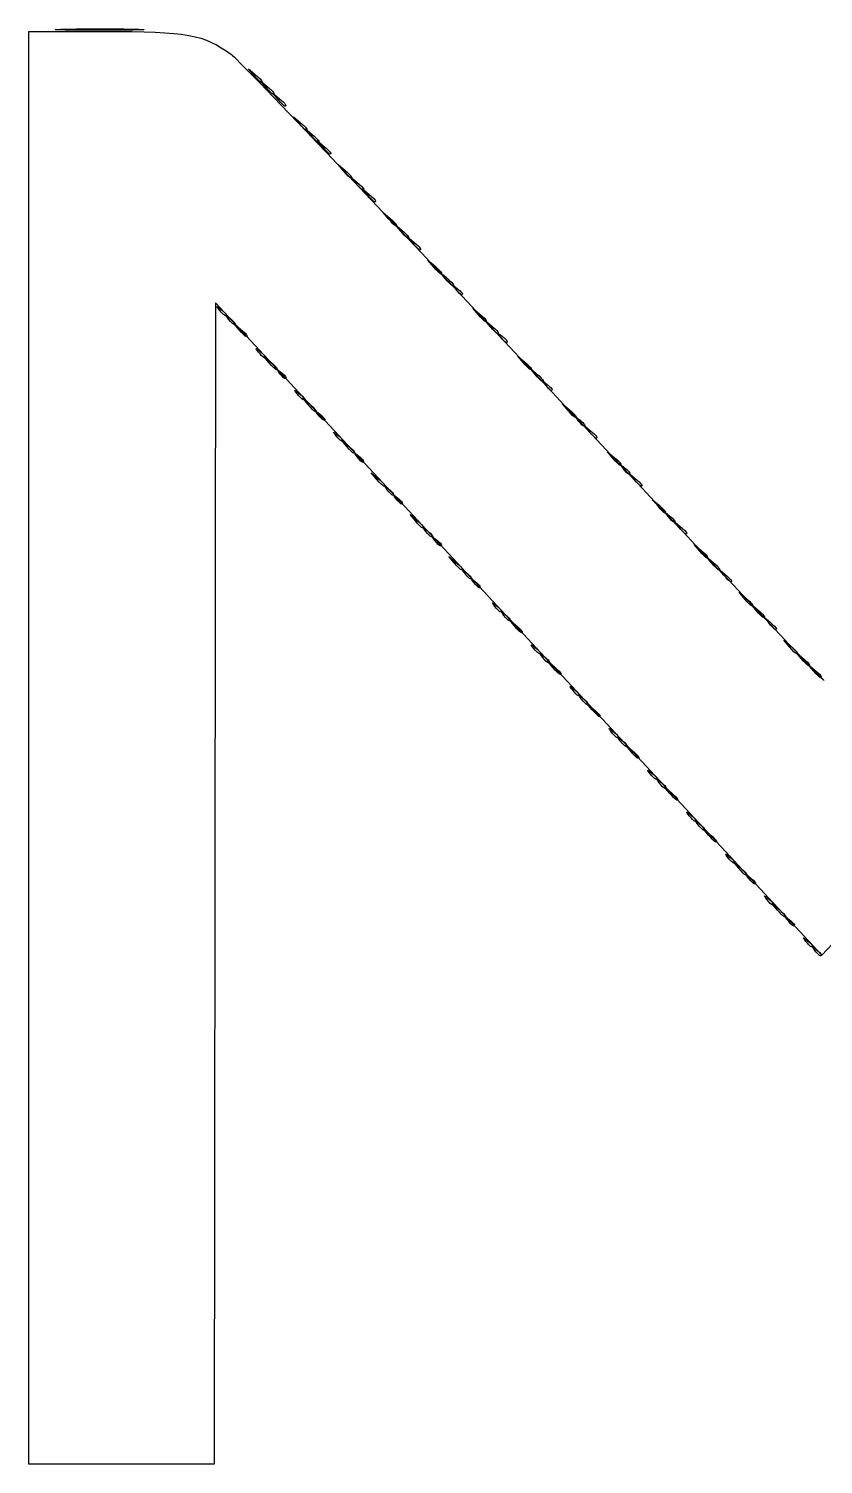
# Model space of a CAD drawing. Header units: millimetres. Extents: x 17 to 192, y 210 to 244.
# Drawn here: x 16.69 to 34.7, y 211.03 to 243.58 of the extents above; entities that cross this region are included whole.
import ezdxf

# ---------------------------------------------------------------- set-up
doc = ezdxf.new("R2010")
doc.units = ezdxf.units.MM
doc.layers.add('Capa_1', color=7, linetype='CONTINUOUS')

msp = doc.modelspace()

# ---------------------------------------------------------------- linework, layer by layer
at = {"layer": 'Capa_1', "color": 7}
for points in [[(16.687362, 227.271859), (16.687362, 243.512857), (18.375521, 243.512857)], [(21.800733, 242.512624), (21.671552, 242.665202), (21.824129, 242.53602)], [(22.071981, 242.241375), (21.9428, 242.393952), (22.095377, 242.264771)], [(22.34323, 241.970137), (22.214048, 242.122714), (22.366626, 241.993533)], [(22.817915, 241.42763), (22.688733, 241.580207), (22.84131, 241.451026)], [(23.089163, 241.156381), (22.959982, 241.308959), (23.112559, 241.179777)], [(23.360411, 240.885143), (23.23123, 241.03772), (23.383807, 240.908539)], [(23.835096, 240.342641), (23.705915, 240.495218), (23.858492, 240.366037)], [(24.106344, 240.071393), (23.977163, 240.22397), (24.12974, 240.094789)], [(24.377593, 239.800139), (24.248411, 239.952717), (24.400989, 239.823535)], [(24.852278, 239.257648), (24.723096, 239.410225), (24.875673, 239.281043)], [(25.123526, 238.986398), (24.994345, 239.138975), (25.146922, 239.009794)], [(25.394774, 238.715151), (25.265593, 238.867728), (25.41817, 238.738547)], [(25.869459, 238.17266), (25.740278, 238.325237), (25.892855, 238.196056)], [(26.140707, 237.901405), (26.011526, 238.053982), (26.164103, 237.9248)], [(37.463967, 225.531157), (34.66765, 222.569837), (27.796634, 229.965936), (20.925619, 237.362035), (20.908489, 224.196448), (20.891369, 211.03086), (18.789365, 211.03086), (16.687361, 211.03086), (16.687362, 227.271859)], [(26.886641, 237.087665), (26.757459, 237.240243), (26.910036, 237.111061)], [(27.157889, 236.816411), (27.028708, 236.968988), (27.181285, 236.839807)], [(21.461673, 236.748605), (21.332491, 236.901182), (21.485068, 236.772001)], [(22.139794, 236.002667), (22.010612, 236.155244), (22.163189, 236.026063)], [(27.903822, 236.002672), (27.774641, 236.155249), (27.927218, 236.026068)], [(28.17507, 235.731421), (28.045889, 235.883999), (28.198466, 235.754817)], [(23.021351, 235.053297), (22.892169, 235.205875), (23.044747, 235.076693)], [(28.921004, 234.917678), (28.791822, 235.070255), (28.944399, 234.941074)], [(29.395688, 234.442988), (29.266507, 234.595566), (29.419084, 234.466384)], [(23.902908, 234.103928), (23.773727, 234.256505), (23.926304, 234.127324)], [(29.938185, 233.832679), (29.809004, 233.985257), (29.961581, 233.856075)], [(24.581029, 233.357995), (24.451848, 233.510572), (24.604425, 233.381391)], [(30.41287, 233.357995), (30.283688, 233.510572), (30.436266, 233.381391)], [(30.955367, 232.747686), (30.826185, 232.900263), (30.978762, 232.771082)], [(25.462586, 232.40863), (25.333405, 232.561208), (25.485982, 232.432026)], [(31.430051, 232.273006), (31.30087, 232.425583), (31.453447, 232.296402)], [(31.904736, 231.730507), (31.775555, 231.883085), (31.928132, 231.753903)], [(26.344144, 231.459261), (26.214962, 231.611838), (26.36754, 231.482657)], [(32.175984, 231.459254), (32.046803, 231.611831), (32.19938, 231.48265)], [(32.447233, 231.188013), (32.318051, 231.34059), (32.470629, 231.211408)], [(32.921917, 230.645509), (32.792736, 230.798086), (32.945313, 230.668905)], [(33.193166, 230.374259), (33.063985, 230.526837), (33.216562, 230.397655)], [(27.700386, 230.0352), (27.571204, 230.187777), (27.723782, 230.058596)], [(33.464414, 230.103014), (33.335233, 230.255591), (33.48781, 230.12641)], [(33.939099, 229.560517), (33.809918, 229.713094), (33.962495, 229.583913)], [(34.210347, 229.289269), (34.081166, 229.441846), (34.233743, 229.312665)], [(28.581943, 229.085835), (28.452762, 229.238413), (28.605339, 229.109231)], [(34.481596, 229.01802), (34.352414, 229.170597), (34.504992, 229.041416)], [(29.4635, 228.136467), (29.334319, 228.289044), (29.486896, 228.159863)], [(30.345058, 227.187098), (30.215876, 227.339675), (30.368454, 227.210493)], [(31.226615, 226.237724), (31.097434, 226.390301), (31.250011, 226.26112)], [(32.108172, 225.288355), (31.978991, 225.440932), (32.131568, 225.311751)], [(32.786293, 224.542422), (32.657112, 224.694999), (32.809689, 224.565817)], [(33.667851, 223.593052), (33.538669, 223.745629), (33.691246, 223.616448)]]:
    msp.add_lwpolyline(points, dxfattribs=at)
for points in [[(17.488044, 243.563556)], [(21.800733, 242.512624)], [(22.071981, 242.241375)], [(22.34323, 241.970137)], [(22.817915, 241.42763)], [(23.089163, 241.156381)], [(23.360411, 240.885143)], [(23.835096, 240.342641)], [(24.106344, 240.071393)], [(24.377593, 239.800139)], [(24.852278, 239.257648)], [(25.123526, 238.986398)], [(25.394774, 238.715151)], [(25.869459, 238.17266)], [(26.140707, 237.901405)], [(26.375842, 237.66406)], [(21.018684, 237.189377)], [(21.22212, 236.98594)], [(26.886641, 237.087665)], [(21.461673, 236.748605)], [(27.157889, 236.816411)], [(27.393021, 236.579069)], [(21.900241, 236.240008)], [(22.139794, 236.002667)], [(27.903822, 236.002672)], [(22.374926, 235.765322)], [(28.17507, 235.731421)], [(28.410205, 235.494073)], [(22.781798, 235.290639)], [(23.021351, 235.053297)], [(23.256483, 234.815959)], [(28.921004, 234.917678)], [(29.156138, 234.680328)], [(23.663356, 234.341269)], [(29.395688, 234.442988)], [(23.902908, 234.103928)], [(24.138042, 233.866586)], [(29.938185, 233.832679)], [(24.581029, 233.357995)], [(30.173317, 233.595336)], [(30.41287, 233.357995)], [(24.816163, 233.120648)], [(25.0196, 232.917213)], [(30.955367, 232.747686)], [(25.462586, 232.40863)], [(31.190501, 232.510341)], [(25.697721, 232.17128)], [(31.430051, 232.273006)], [(25.901157, 231.967848)], [(31.904736, 231.730507)], [(26.344144, 231.459261)], [(32.175984, 231.459254)], [(26.579278, 231.221909)], [(32.447233, 231.188013)], [(26.782714, 231.018477)], [(27.257399, 230.475977)], [(32.921917, 230.645509)], [(27.460835, 230.272538)], [(33.193166, 230.374259)], [(33.464414, 230.103014)], [(27.700386, 230.0352)], [(28.138954, 229.52661)], [(33.939099, 229.560517)], [(28.342391, 229.323176)], [(34.210347, 229.289269)], [(28.581943, 229.085835)], [(34.481596, 229.01802)], [(29.020512, 228.577239)], [(29.22395, 228.373802)], [(29.4635, 228.136467)], [(29.902069, 227.627876)], [(30.105507, 227.424434)], [(30.345058, 227.187098)], [(30.783626, 226.678507)], [(30.987063, 226.475063)], [(31.226615, 226.237724)], [(31.665184, 225.72913)], [(31.868622, 225.525695)], [(32.108172, 225.288355)], [(32.546743, 224.779761)], [(32.786293, 224.542422)], [(33.021426, 224.305076)], [(33.4283, 223.83039)], [(33.667851, 223.593052)], [(33.902983, 223.355709)], [(34.309855, 222.881024)], [(34.513292, 222.677588)]]:
    msp.add_lwpolyline(points, close=True, dxfattribs=at)
for points in [[(18.280947, 243.542116), (17.385827, 243.542161), (17.029021, 243.551816), (17.488044, 243.563556)], [(17.488044, 243.563544), (17.947066, 243.575294), (18.679437, 243.575254), (19.115534, 243.563476)], [(19.115534, 243.563476), (19.551631, 243.551686), (19.176064, 243.542066), (18.280947, 243.542116)], [(18.375521, 243.512857), (20.304456, 243.512857), (20.650987, 243.450367), (21.28145, 242.988842)], [(21.28145, 242.988842), (21.473656, 242.848138), (24.56507, 239.597556), (28.151258, 235.765324)], [(21.976706, 242.383443), (21.976706, 242.329173), (21.922136, 242.369243), (21.800733, 242.512624)], [(21.824129, 242.53602), (21.908049, 242.46497), (21.976706, 242.396311), (21.976706, 242.383443)], [(22.224559, 242.088798), (22.211689, 242.088798), (22.143029, 242.157458), (22.071981, 242.241375)], [(22.095377, 242.264771), (22.238762, 242.143372), (22.278825, 242.088798), (22.224559, 242.088798)], [(22.495807, 241.817559), (22.482937, 241.817559), (22.414277, 241.886219), (22.34323, 241.970137)], [(22.366626, 241.993533), (22.51001, 241.872134), (22.550074, 241.817559), (22.495807, 241.817559)], [(22.970492, 241.275053), (22.957622, 241.275053), (22.888962, 241.343713), (22.817915, 241.42763)], [(22.84131, 241.451026), (22.984695, 241.329627), (23.024758, 241.275053), (22.970492, 241.275053)], [(23.24174, 241.003804), (23.22887, 241.003804), (23.16021, 241.072464), (23.089163, 241.156381)], [(23.112559, 241.179777), (23.255943, 241.058379), (23.296007, 241.003804), (23.24174, 241.003804)], [(23.512989, 240.732566), (23.500119, 240.732566), (23.431459, 240.801226), (23.360411, 240.885143)], [(23.383807, 240.908539), (23.527192, 240.78714), (23.567255, 240.732566), (23.512989, 240.732566)], [(23.987673, 240.190064), (23.974803, 240.190064), (23.906143, 240.258724), (23.835096, 240.342641)], [(23.858492, 240.366037), (24.001877, 240.244639), (24.04194, 240.190064), (23.987673, 240.190064)], [(24.282318, 239.942211), (24.282318, 239.887941), (24.227748, 239.928011), (24.106344, 240.071393)], [(24.12974, 240.094789), (24.21366, 240.023739), (24.282318, 239.955079), (24.282318, 239.942211)], [(24.553566, 239.670958), (24.553566, 239.616688), (24.498996, 239.656758), (24.377593, 239.800139)], [(24.400989, 239.823535), (24.484909, 239.752485), (24.553566, 239.683826), (24.553566, 239.670958)], [(25.028251, 239.128466), (25.028251, 239.074196), (24.973681, 239.114266), (24.852278, 239.257648)], [(24.875673, 239.281043), (24.959593, 239.209993), (25.028251, 239.141334), (25.028251, 239.128466)], [(25.299499, 238.857217), (25.299499, 238.802947), (25.244929, 238.843017), (25.123526, 238.986398)], [(25.146922, 239.009794), (25.230842, 238.938744), (25.299499, 238.870085), (25.299499, 238.857217)], [(25.547352, 238.562574), (25.534482, 238.562574), (25.465822, 238.631234), (25.394774, 238.715151)], [(25.41817, 238.738547), (25.561555, 238.617148), (25.601618, 238.562574), (25.547352, 238.562574)], [(26.022036, 238.020083), (26.009166, 238.020083), (25.940506, 238.088743), (25.869459, 238.17266)], [(25.892855, 238.196056), (26.03624, 238.074657), (26.076303, 238.020083), (26.022036, 238.020083)], [(26.316681, 237.772223), (26.316681, 237.717953), (26.262111, 237.758023), (26.140707, 237.901405)], [(26.164103, 237.9248), (26.248023, 237.85375), (26.316681, 237.785091), (26.316681, 237.772223)], [(26.375843, 237.664063), (26.291493, 237.771617), (26.293893, 237.774016), (26.401443, 237.689663)], [(26.494513, 237.545389), (26.480433, 237.545389), (26.427033, 237.598789), (26.375842, 237.66406)], [(26.401443, 237.689663), (26.514401, 237.601073), (26.550323, 237.545389), (26.494513, 237.545389)], [(21.018687, 237.189379), (20.934337, 237.296933), (20.936737, 237.299331), (21.044287, 237.214979)], [(21.162958, 237.096307), (21.162958, 237.040497), (21.107268, 237.076417), (21.018684, 237.189377)], [(21.044287, 237.214979), (21.109557, 237.163789), (21.162958, 237.110389), (21.162958, 237.096307)], [(21.222123, 236.985941), (21.137773, 237.093495), (21.140173, 237.095894), (21.247723, 237.011541)], [(21.366394, 236.89287), (21.366394, 236.83706), (21.310704, 236.87298), (21.22212, 236.98594)], [(21.247723, 237.011541), (21.312993, 236.960351), (21.366394, 236.906951), (21.366394, 236.89287)], [(27.062614, 236.958484), (27.062614, 236.904214), (27.008044, 236.944284), (26.886641, 237.087665)], [(26.910036, 237.111061), (26.993956, 237.040011), (27.062614, 236.971352), (27.062614, 236.958484)], [(21.61425, 236.596028), (21.60138, 236.596028), (21.53272, 236.664688), (21.461673, 236.748605)], [(21.485068, 236.772001), (21.628453, 236.650602), (21.668516, 236.596028), (21.61425, 236.596028)], [(27.310466, 236.663834), (27.297596, 236.663834), (27.228936, 236.732494), (27.157889, 236.816411)], [(27.181285, 236.839807), (27.324669, 236.718408), (27.364733, 236.663834), (27.310466, 236.663834)], [(27.393024, 236.57907), (27.308674, 236.686624), (27.311074, 236.689022), (27.418624, 236.60467)], [(27.418624, 236.60467), (27.483894, 236.55348), (27.537295, 236.50008), (27.537295, 236.485999)], [(21.900244, 236.240009), (21.815894, 236.347563), (21.818294, 236.349962), (21.925844, 236.265609)], [(27.537295, 236.485999), (27.537295, 236.430189), (27.481605, 236.466109), (27.393021, 236.579069)], [(22.044515, 236.146938), (22.044515, 236.091128), (21.988825, 236.127048), (21.900241, 236.240008)], [(21.925844, 236.265609), (21.991114, 236.214419), (22.044515, 236.161019), (22.044515, 236.146938)], [(22.292371, 235.85009), (22.279501, 235.85009), (22.210841, 235.91875), (22.139794, 236.002667)], [(22.163189, 236.026063), (22.306574, 235.904664), (22.346637, 235.85009), (22.292371, 235.85009)], [(28.079795, 235.87349), (28.079795, 235.81922), (28.025225, 235.85929), (27.903822, 236.002672)], [(27.927218, 236.026068), (28.011138, 235.955018), (28.079795, 235.886358), (28.079795, 235.87349)], [(22.374929, 235.765324), (22.290579, 235.872878), (22.292979, 235.875277), (22.400529, 235.790924)], [(22.5192, 235.672252), (22.5192, 235.616442), (22.46351, 235.652362), (22.374926, 235.765322)], [(22.400529, 235.790924), (22.465799, 235.739734), (22.5192, 235.686334), (22.5192, 235.672252)], [(28.151258, 235.765324), (31.737446, 231.933093), (34.695281, 228.797631), (34.724223, 228.797631)], [(28.351044, 235.60224), (28.351044, 235.54797), (28.296474, 235.58804), (28.17507, 235.731421)], [(28.198466, 235.754817), (28.282386, 235.683767), (28.351044, 235.615108), (28.351044, 235.60224)], [(22.781801, 235.29064), (22.697451, 235.398194), (22.699851, 235.400592), (22.807401, 235.31624)], [(22.807401, 235.31624), (22.872671, 235.26505), (22.926073, 235.21165), (22.926073, 235.197569)], [(28.410206, 235.494076), (28.325856, 235.60163), (28.328256, 235.604029), (28.435806, 235.519676)], [(28.528876, 235.375402), (28.514796, 235.375402), (28.461396, 235.428802), (28.410205, 235.494073)], [(28.435806, 235.519676), (28.548764, 235.431086), (28.584686, 235.375402), (28.528876, 235.375402)], [(22.926073, 235.197569), (22.926073, 235.141759), (22.870383, 235.177679), (22.781798, 235.290639)], [(23.173928, 234.90072), (23.161058, 234.90072), (23.092398, 234.96938), (23.021351, 235.053297)], [(23.044747, 235.076693), (23.188131, 234.955295), (23.228195, 234.90072), (23.173928, 234.90072)], [(23.256486, 234.81596), (23.172136, 234.923514), (23.174536, 234.925913), (23.282086, 234.84156)], [(23.400757, 234.722889), (23.400757, 234.667079), (23.345067, 234.702999), (23.256483, 234.815959)], [(23.282086, 234.84156), (23.347356, 234.79037), (23.400757, 234.73697), (23.400757, 234.722889)], [(29.073581, 234.765101), (29.060711, 234.765101), (28.992051, 234.833761), (28.921004, 234.917678)], [(28.944399, 234.941074), (29.087784, 234.819675), (29.127847, 234.765101), (29.073581, 234.765101)], [(29.156139, 234.680331), (29.071789, 234.787885), (29.074189, 234.790283), (29.181739, 234.705931)], [(29.274809, 234.561657), (29.260729, 234.561657), (29.207329, 234.615057), (29.156138, 234.680328)], [(29.181739, 234.705931), (29.294697, 234.617341), (29.330619, 234.561657), (29.274809, 234.561657)], [(23.663359, 234.34127), (23.579009, 234.448824), (23.581409, 234.451223), (23.688959, 234.36687)], [(23.80763, 234.248199), (23.80763, 234.192389), (23.75194, 234.228309), (23.663356, 234.341269)], [(23.688959, 234.36687), (23.754229, 234.31568), (23.80763, 234.26228), (23.80763, 234.248199)], [(29.548265, 234.290411), (29.535395, 234.290411), (29.466735, 234.359071), (29.395688, 234.442988)], [(29.419084, 234.466384), (29.562469, 234.344986), (29.602532, 234.290411), (29.548265, 234.290411)], [(24.055485, 233.951351), (24.042615, 233.951351), (23.973955, 234.020011), (23.902908, 234.103928)], [(23.926304, 234.127324), (24.069689, 234.005925), (24.109752, 233.951351), (24.055485, 233.951351)], [(24.138043, 233.866589), (24.053693, 233.974143), (24.056093, 233.976541), (24.163643, 233.892189)], [(24.256713, 233.747914), (24.242633, 233.747914), (24.189233, 233.801314), (24.138042, 233.866586)], [(24.163643, 233.892189), (24.276601, 233.803599), (24.312523, 233.747914), (24.256713, 233.747914)], [(30.090762, 233.680102), (30.077892, 233.680102), (30.009232, 233.748762), (29.938185, 233.832679)], [(29.961581, 233.856075), (30.104966, 233.734677), (30.145029, 233.680102), (30.090762, 233.680102)], [(30.17332, 233.595337), (30.08897, 233.702891), (30.09137, 233.70529), (30.19892, 233.620937)], [(24.733606, 233.205418), (24.720736, 233.205418), (24.652076, 233.274078), (24.581029, 233.357995)], [(24.604425, 233.381391), (24.74781, 233.259992), (24.787873, 233.205418), (24.733606, 233.205418)], [(30.317591, 233.502266), (30.317591, 233.446456), (30.261901, 233.482376), (30.173317, 233.595336)], [(30.19892, 233.620937), (30.26419, 233.569747), (30.317591, 233.516347), (30.317591, 233.502266)], [(30.565447, 233.205418), (30.552577, 233.205418), (30.483917, 233.274078), (30.41287, 233.357995)], [(30.436266, 233.381391), (30.57965, 233.259992), (30.619714, 233.205418), (30.565447, 233.205418)], [(24.816164, 233.120652), (24.731814, 233.228206), (24.734214, 233.230605), (24.841764, 233.146252)], [(24.934834, 233.001977), (24.920754, 233.001977), (24.867354, 233.055377), (24.816163, 233.120648)], [(24.841764, 233.146252), (24.954722, 233.057662), (24.990644, 233.001977), (24.934834, 233.001977)], [(25.019601, 232.917216), (24.935251, 233.02477), (24.937651, 233.027169), (25.045201, 232.942816)], [(25.138271, 232.798542), (25.124191, 232.798542), (25.070791, 232.851942), (25.0196, 232.917213)], [(25.045201, 232.942816), (25.158159, 232.854226), (25.194081, 232.798542), (25.138271, 232.798542)], [(31.107944, 232.595109), (31.095074, 232.595109), (31.026414, 232.663769), (30.955367, 232.747686)], [(30.978762, 232.771082), (31.122147, 232.649683), (31.16221, 232.595109), (31.107944, 232.595109)], [(25.63856, 232.279449), (25.63856, 232.225179), (25.58399, 232.265249), (25.462586, 232.40863)], [(25.485982, 232.432026), (25.569902, 232.360976), (25.63856, 232.292317), (25.63856, 232.279449)], [(31.190502, 232.510344), (31.106152, 232.617898), (31.108552, 232.620296), (31.216102, 232.535944)], [(31.309172, 232.391669), (31.295092, 232.391669), (31.241692, 232.445069), (31.190501, 232.510341)], [(31.216102, 232.535944), (31.32906, 232.447354), (31.364982, 232.391669), (31.309172, 232.391669)], [(25.697722, 232.171283), (25.613372, 232.278837), (25.615772, 232.281236), (25.723322, 232.196883)], [(25.816392, 232.052609), (25.802312, 232.052609), (25.748912, 232.106009), (25.697721, 232.17128)], [(25.723322, 232.196883), (25.83628, 232.108293), (25.872202, 232.052609), (25.816392, 232.052609)], [(25.901158, 231.967851), (25.816808, 232.075405), (25.819208, 232.077803), (25.926758, 231.993451)], [(31.606024, 232.143825), (31.606024, 232.089555), (31.551454, 232.129625), (31.430051, 232.273006)], [(31.453447, 232.296402), (31.537367, 232.225352), (31.606024, 232.156693), (31.606024, 232.143825)], [(26.019828, 231.849177), (26.005748, 231.849177), (25.952348, 231.902577), (25.901157, 231.967848)], [(25.926758, 231.993451), (26.039716, 231.904861), (26.075638, 231.849177), (26.019828, 231.849177)], [(32.057313, 231.57793), (32.044443, 231.57793), (31.975783, 231.64659), (31.904736, 231.730507)], [(31.928132, 231.753903), (32.071516, 231.632505), (32.11158, 231.57793), (32.057313, 231.57793)], [(26.496721, 231.306684), (26.483851, 231.306684), (26.415191, 231.375344), (26.344144, 231.459261)], [(26.36754, 231.482657), (26.510924, 231.361258), (26.550988, 231.306684), (26.496721, 231.306684)], [(32.328562, 231.306677), (32.315692, 231.306677), (32.247032, 231.375337), (32.175984, 231.459254)], [(32.19938, 231.48265), (32.342765, 231.361251), (32.382828, 231.306677), (32.328562, 231.306677)], [(26.579279, 231.221912), (26.494929, 231.329466), (26.497329, 231.331864), (26.604879, 231.247512)], [(26.697949, 231.103237), (26.683869, 231.103237), (26.630469, 231.156637), (26.579278, 231.221909)], [(26.604879, 231.247512), (26.717837, 231.158922), (26.753759, 231.103237), (26.697949, 231.103237)], [(26.782715, 231.01848), (26.698365, 231.126034), (26.700765, 231.128433), (26.808315, 231.04408)], [(32.623206, 231.058831), (32.623206, 231.004561), (32.568626, 231.044631), (32.447233, 231.188013)], [(32.470629, 231.211408), (32.554549, 231.140358), (32.623206, 231.071699), (32.623206, 231.058831)], [(26.901385, 230.899806), (26.887305, 230.899806), (26.833905, 230.953206), (26.782714, 231.018477)], [(26.808315, 231.04408), (26.921273, 230.95549), (26.957195, 230.899806), (26.901385, 230.899806)], [(27.2574, 230.475981), (27.17305, 230.583536), (27.17545, 230.585934), (27.283, 230.501581)], [(27.37607, 230.357306), (27.36199, 230.357306), (27.30859, 230.410706), (27.257399, 230.475977)], [(27.283, 230.501581), (27.395958, 230.412991), (27.43188, 230.357306), (27.37607, 230.357306)], [(33.074495, 230.492931), (33.061625, 230.492931), (32.992965, 230.561591), (32.921917, 230.645509)], [(32.945313, 230.668905), (33.088698, 230.547506), (33.128761, 230.492931), (33.074495, 230.492931)], [(27.460836, 230.272541), (27.376486, 230.380095), (27.378886, 230.382494), (27.486436, 230.298141)], [(27.579506, 230.153867), (27.565426, 230.153867), (27.512026, 230.207267), (27.460835, 230.272538)], [(27.486436, 230.298141), (27.599394, 230.209551), (27.635316, 230.153867), (27.579506, 230.153867)], [(33.369139, 230.245078), (33.369139, 230.190808), (33.314559, 230.230878), (33.193166, 230.374259)], [(33.216562, 230.397655), (33.300482, 230.326605), (33.369139, 230.257946), (33.369139, 230.245078)], [(33.640387, 229.973833), (33.640387, 229.919563), (33.585817, 229.959633), (33.464414, 230.103014)], [(33.48781, 230.12641), (33.57173, 230.05536), (33.640387, 229.986701), (33.640387, 229.973833)], [(27.876359, 229.906018), (27.876359, 229.851748), (27.821789, 229.891818), (27.700386, 230.0352)], [(27.723782, 230.058596), (27.807702, 229.987546), (27.876359, 229.918886), (27.876359, 229.906018)], [(28.138957, 229.526611), (28.054607, 229.634165), (28.057007, 229.636564), (28.164557, 229.552211)], [(28.283228, 229.43354), (28.283228, 229.37773), (28.227538, 229.41365), (28.138954, 229.52661)], [(28.164557, 229.552211), (28.229827, 229.501021), (28.283228, 229.447621), (28.283228, 229.43354)], [(34.091676, 229.40794), (34.078806, 229.40794), (34.010146, 229.4766), (33.939099, 229.560517)], [(33.962495, 229.583913), (34.105879, 229.462514), (34.145943, 229.40794), (34.091676, 229.40794)], [(28.342393, 229.323179), (28.258043, 229.430733), (28.260443, 229.433131), (28.367993, 229.348779)], [(28.461063, 229.204505), (28.446983, 229.204505), (28.393583, 229.257905), (28.342391, 229.323176)], [(28.367993, 229.348779), (28.480951, 229.260189), (28.516873, 229.204505), (28.461063, 229.204505)], [(34.38632, 229.160087), (34.38632, 229.105817), (34.33175, 229.145887), (34.210347, 229.289269)], [(34.233743, 229.312665), (34.317663, 229.241615), (34.38632, 229.172955), (34.38632, 229.160087)], [(28.757916, 228.956654), (28.757916, 228.902384), (28.703346, 228.942454), (28.581943, 229.085835)], [(28.605339, 229.109231), (28.689259, 229.038181), (28.757916, 228.969522), (28.757916, 228.956654)], [(34.634173, 228.865443), (34.621303, 228.865443), (34.552643, 228.934103), (34.481596, 229.01802)], [(34.504992, 229.041416), (34.648376, 228.920018), (34.68844, 228.865443), (34.634173, 228.865443)], [(29.020514, 228.577242), (28.936164, 228.684796), (28.938564, 228.687194), (29.046114, 228.602842)], [(29.139184, 228.458567), (29.125104, 228.458567), (29.071704, 228.511967), (29.020512, 228.577239)], [(29.046114, 228.602842), (29.159072, 228.514252), (29.194994, 228.458567), (29.139184, 228.458567)], [(29.223951, 228.373805), (29.139601, 228.481359), (29.142001, 228.483758), (29.249551, 228.399405)], [(29.342621, 228.255131), (29.328541, 228.255131), (29.275141, 228.308531), (29.22395, 228.373802)], [(29.249551, 228.399405), (29.362509, 228.310815), (29.398431, 228.255131), (29.342621, 228.255131)], [(29.486896, 228.159863), (29.570816, 228.088813), (29.639473, 228.020154), (29.639473, 228.007286)], [(29.639473, 228.007286), (29.639473, 227.953016), (29.584903, 227.993086), (29.4635, 228.136467)], [(29.902072, 227.627877), (29.817722, 227.735431), (29.820122, 227.73783), (29.927672, 227.653477)], [(30.046343, 227.534806), (30.046343, 227.478996), (29.990653, 227.514916), (29.902069, 227.627876)], [(29.927672, 227.653477), (29.992942, 227.602287), (30.046343, 227.548887), (30.046343, 227.534806)], [(30.105508, 227.424437), (30.021158, 227.531991), (30.023558, 227.534389), (30.131108, 227.450037)], [(30.224178, 227.305763), (30.210098, 227.305763), (30.156698, 227.359163), (30.105507, 227.424434)], [(30.131108, 227.450037), (30.244066, 227.361447), (30.279988, 227.305763), (30.224178, 227.305763)], [(30.521031, 227.057916), (30.521031, 227.003646), (30.466461, 227.043716), (30.345058, 227.187098)], [(30.368454, 227.210493), (30.452374, 227.139443), (30.521031, 227.070784), (30.521031, 227.057916)], [(30.783629, 226.678508), (30.699279, 226.786062), (30.701679, 226.78846), (30.809229, 226.704108)], [(30.9279, 226.585437), (30.9279, 226.529627), (30.87221, 226.565547), (30.783626, 226.678507)], [(30.809229, 226.704108), (30.874499, 226.652918), (30.9279, 226.599518), (30.9279, 226.585437)], [(30.987065, 226.475067), (30.902715, 226.582622), (30.905115, 226.58502), (31.012665, 226.500667)], [(31.105735, 226.356392), (31.091655, 226.356392), (31.038255, 226.409792), (30.987063, 226.475063)], [(31.012665, 226.500667), (31.125623, 226.412077), (31.161546, 226.356392), (31.105735, 226.356392)], [(31.402588, 226.108543), (31.402588, 226.054273), (31.348018, 226.094343), (31.226615, 226.237724)], [(31.250011, 226.26112), (31.333931, 226.19007), (31.402588, 226.121411), (31.402588, 226.108543)], [(31.665186, 225.729133), (31.580836, 225.836687), (31.583236, 225.839086), (31.690786, 225.754733)], [(31.783856, 225.610459), (31.769776, 225.610459), (31.716376, 225.663859), (31.665184, 225.72913)], [(31.690786, 225.754733), (31.803744, 225.666143), (31.839667, 225.610459), (31.783856, 225.610459)], [(31.868623, 225.525698), (31.784273, 225.633252), (31.786673, 225.635651), (31.894223, 225.551298)], [(31.894223, 225.551298), (32.007181, 225.462708), (32.043103, 225.407024), (31.987293, 225.407024)], [(31.987293, 225.407024), (31.973213, 225.407024), (31.919813, 225.460424), (31.868622, 225.525695)], [(32.284145, 225.159173), (32.284145, 225.104903), (32.229575, 225.144973), (32.108172, 225.288355)], [(32.131568, 225.311751), (32.215488, 225.240701), (32.284145, 225.172041), (32.284145, 225.159173)], [(32.546744, 224.779764), (32.462394, 224.887318), (32.464794, 224.889716), (32.572344, 224.805364)], [(32.665414, 224.66109), (32.651334, 224.66109), (32.597934, 224.71449), (32.546743, 224.779761)], [(32.572344, 224.805364), (32.685302, 224.716774), (32.721224, 224.66109), (32.665414, 224.66109)], [(32.809689, 224.565817), (32.953074, 224.444419), (32.993137, 224.389844), (32.938871, 224.389844)], [(32.938871, 224.389844), (32.926001, 224.389844), (32.857341, 224.458504), (32.786293, 224.542422)], [(33.021428, 224.305079), (32.937078, 224.412633), (32.939478, 224.415032), (33.047028, 224.330679)], [(33.140098, 224.186405), (33.126018, 224.186405), (33.072618, 224.239805), (33.021426, 224.305076)], [(33.047028, 224.330679), (33.159986, 224.242089), (33.195909, 224.186405), (33.140098, 224.186405)], [(33.428301, 223.830394), (33.343951, 223.937949), (33.346351, 223.940347), (33.453901, 223.855994)], [(33.546971, 223.711719), (33.532891, 223.711719), (33.479491, 223.765119), (33.4283, 223.83039)], [(33.453901, 223.855994), (33.566859, 223.767404), (33.602781, 223.711719), (33.546971, 223.711719)], [(33.843824, 223.463871), (33.843824, 223.409601), (33.789244, 223.449671), (33.667851, 223.593052)], [(33.691246, 223.616448), (33.775166, 223.545398), (33.843824, 223.476739), (33.843824, 223.463871)], [(33.902986, 223.35571), (33.818636, 223.463264), (33.821036, 223.465662), (33.928586, 223.38131)], [(34.047257, 223.262639), (34.047257, 223.206829), (33.991567, 223.242749), (33.902983, 223.355709)], [(33.928586, 223.38131), (33.993856, 223.33012), (34.047257, 223.27672), (34.047257, 223.262639)], [(34.309858, 222.881025), (34.225508, 222.988579), (34.227908, 222.990978), (34.335458, 222.906625)], [(34.45413, 222.787954), (34.45413, 222.732144), (34.39844, 222.768064), (34.309855, 222.881024)], [(34.335458, 222.906625), (34.400728, 222.855435), (34.45413, 222.802035), (34.45413, 222.787954)], [(34.513295, 222.677589), (34.428945, 222.785143), (34.431345, 222.787541), (34.538895, 222.703189)], [(34.657566, 222.584518), (34.657566, 222.528708), (34.601876, 222.564628), (34.513292, 222.677588)], [(34.538895, 222.703189), (34.604165, 222.651999), (34.657566, 222.598599), (34.657566, 222.584518)]]:
    msp.add_open_spline(points, degree=3, dxfattribs=at)

doc.saveas('drawing.dxf')
